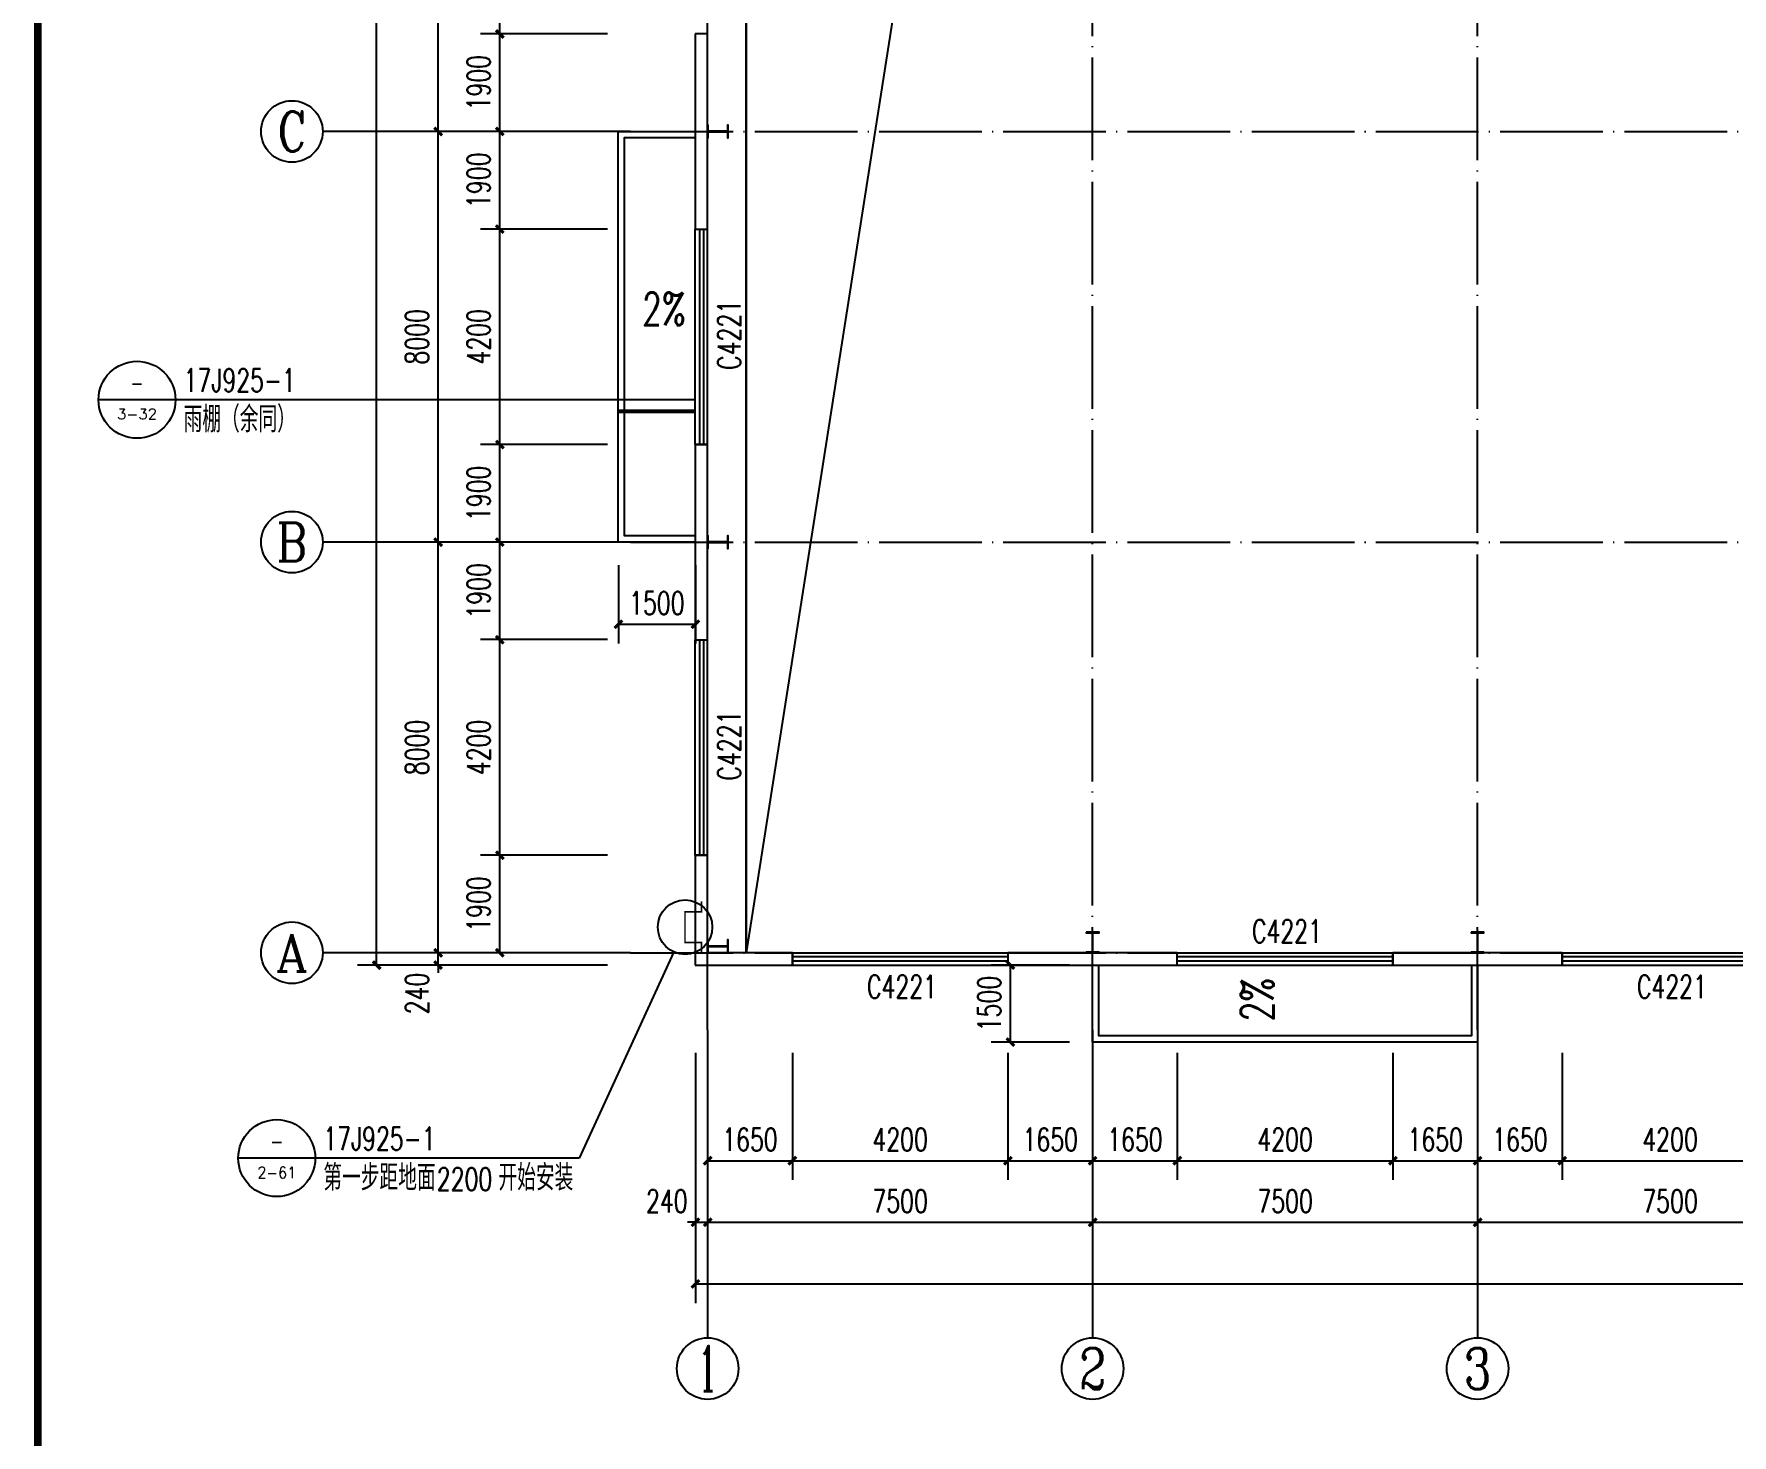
# Model space of a CAD drawing. Extents: x 14586673 to 15379323, y -344170 to -118775.
# Drawn here: x 14772598 to 14805680, y -313615 to -286320 of the extents above; entities that cross this region are included whole.
import ezdxf
from ezdxf.enums import TextEntityAlignment as Align

# ---------------------------------------------------------------- set-up
doc = ezdxf.new("R2010")
doc.units = 0
doc.header["$LTSCALE"] = 1000
doc.header["$MEASUREMENT"] = 0
doc.linetypes.add('DASH', pattern=[0.35, 0.25, -0.1])
doc.linetypes.add('DOTE', pattern=[2.42, 2, -0.2, 0.02, -0.2])
for name, color, linetype in [('AXIS', 3, 'Continuous'), ('AXIS_TEXT', 7, 'Continuous'), ('COLUMN', 2, 'Continuous'), ('DIM_IDEN', 3, 'Continuous'), ('DIM_LEAD', 3, 'Continuous'), ('DIM_SYMB', 3, 'Continuous'), ('DOTE', 1, 'DOTE'), ('PUB_DIM', 3, 'Continuous'), ('PUB_TEXT', 7, 'Continuous'), ('TK', 4, 'Continuous'), ('WALL-PARAPET', 6, 'Continuous'), ('WINDOW', 4, 'Continuous'), ('WINDOW_TEXT', 7, 'Continuous')]:
    doc.layers.add(name, color=color, linetype=linetype)
doc.styles.add('_TCH_AXIS', font='COMPLEX', dxfattribs={"bigfont": 'GBCBIG'})
doc.styles.add('_TCH_DIM', font='SIMPLEX', dxfattribs={"bigfont": 'GBCBIG'})
doc.styles.add('_TCH_DIM_T3', font='SIMPLEX', dxfattribs={"width": 0.705882, "bigfont": 'GBCBIG'})
doc.styles.add('_TCH_WINDOW', font='SIMPLEX', dxfattribs={"height": 3.5, "bigfont": 'GBCBIG'})
doc.styles.add('COMPLEX', font='COMPLEX')
doc.dimstyles.new('_TCH_ARCH&&150', dxfattribs={"dimtxt": 446.25, "dimasz": 150, "dimexe": 375, "dimexo": 450, "dimgap": 189.375, "dimtad": 1, "dimdec": 0, "dimzin": 0, "dimdsep": 46, "dimtxsty": '_TCH_DIM_T3', "dimblk": 'ARCHTICK', "dimcen": 0.09, "dimclrt": 7, "dimazin": 2, "dimtfac": 1, "dimtdec": 0, "dimtix": 1, "dimtmove": 2, "dimatfit": 3, "dimfxl": 0, "dimtolj": 1, "dimtzin": 0, "dimarcsym": 0})

# ---------------------------------------------------------------- blocks, each defined once
blk = doc.blocks.new('A$C797E1D2B')
at = {"layer": 'COLUMN'}
h = blk.add_hatch(color=256, dxfattribs=at)
h.paths.add_polyline_path([(125, 400), (250, 400), (250, 388), (130, 388), (130, 200), (125, 200)])
h.paths.add_polyline_path([(0, 400), (125, 400), (125, 200), (120, 200), (120, 388), (0, 388)])
h.paths.add_polyline_path([(0, 12), (120, 12), (120, 200), (125, 200), (125, 0), (0, 0)])
h.paths.add_polyline_path([(125, 200), (130, 200), (130, 12), (250, 12), (250, 0), (125, 0)])
blk.add_lwpolyline([(250, 0), (250, 12), (130, 12), (130, 388), (250, 388), (250, 400), (0, 400), (0, 388), (120, 388), (120, 12), (0, 12), (0, 0)], close=True, dxfattribs=at)
blk = doc.blocks.new('GeYuanFrame_70717211', base_point=(20.09, 4.53))
at = {"layer": 'TK', "const_width": 1}
blk.add_lwpolyline([(45.09, 588.53), (1061.09, 588.53), (1061.09, 14.53), (45.09, 14.53)], close=True, dxfattribs=at)
blk = doc.blocks.new('$TCHSYS$WIN2D')
for p, q in [((-0.5, 0.5), (0.5, 0.5)), ((-0.5, 0.5), (-0.5, -0.5)), ((0.5, 0.5), (0.5, -0.5)), ((0.5, 0.1667), (-0.5, 0.1667)), ((0.5, -0.1667), (-0.5, -0.1667)), ((-0.5, -0.5), (0.5, -0.5))]:
    blk.add_line(p, q)
blk = doc.blocks.new('_ArchTick')
at = {"color": 0, "linetype": 'ByBlock', "const_width": 0.4}
blk.add_lwpolyline([(-0.5, -0.5), (0.5, 0.5)], dxfattribs=at)
blk = doc.blocks.new('*D135')
at = {"layer": 'Defpoints', "color": 0}
for p in [(14783983, -296220), (14785483, -296220), (14785483, -297820)]:
    blk.add_point(p, dxfattribs=at)
at = {"layer": 'PUB_DIM', "color": 0, "lineweight": -2}
for p, q in [((14783983, -296670), (14783983, -298195)), ((14785483, -296670), (14785483, -298195)), ((14783983, -297820), (14785483, -297820))]:
    blk.add_line(p, q, dxfattribs=at)
at = {"layer": 'PUB_DIM', "color": 0, "lineweight": -2, "xscale": 150, "yscale": 150, "zscale": 150, "rotation": 180}
blk.add_blockref('_ArchTick', (14783983, -297820), dxfattribs=at)
at = {"layer": 'PUB_DIM', "color": 0, "lineweight": -2, "xscale": 150, "yscale": 150, "zscale": 150}
blk.add_blockref('_ArchTick', (14785483, -297820), dxfattribs=at)
at = {"layer": 'PUB_DIM', "color": 7, "insert": (14784733, -297408), "char_height": 446.2, "attachment_point": 5, "style": '_TCH_DIM_T3'}
blk.add_mtext('\\A1;1500', dxfattribs=at)
blk = doc.blocks.new('*D143')
at = {"layer": 'Defpoints', "color": 0}
for p in [(14791623, -304460), (14793223, -304460), (14793223, -305960)]:
    blk.add_point(p, dxfattribs=at)
at = {"layer": 'PUB_DIM', "color": 0, "lineweight": -2}
for p, q in [((14792773, -304460), (14791248, -304460)), ((14791623, -305960), (14791623, -304460)), ((14792773, -305960), (14791248, -305960))]:
    blk.add_line(p, q, dxfattribs=at)
at = {"layer": 'PUB_DIM', "color": 0, "lineweight": -2, "xscale": 150, "yscale": 150, "zscale": 150}
for p, rotation in [((14791623, -304460), 90), ((14791623, -305960), 270)]:
    blk.add_blockref('_ArchTick', p, dxfattribs=dict(at, rotation=rotation))
at = {"layer": 'PUB_DIM', "color": 7, "insert": (14791210, -305210), "char_height": 446.2, "attachment_point": 5, "rotation": 90, "style": '_TCH_DIM_T3'}
blk.add_mtext('\\A1;1500', dxfattribs=at)
blk = doc.blocks.new('_AXISO')
blk.add_circle((0, 0), 0.5)
at = {"layer": 'AXIS_TEXT', "style": 'COMPLEX', "width": 1.041667}
blk.add_attdef('A', text='', height=0.56, dxfattribs=at).set_placement((-0.25, -0.28), (0.25, -0.28), align=Align.FIT)
blk = doc.blocks.new('*D145')
at = {"layer": 'AXIS', "color": 0, "lineweight": -2}
for p, q in [((14783773, -207980), (14778898, -207980)), ((14779273, -304460), (14779273, -207980)), ((14783773, -304460), (14778898, -304460))]:
    blk.add_line(p, q, dxfattribs=at)
at = {"layer": 'Defpoints', "color": 0}
for p in [(14779273, -207980), (14784223, -207980), (14784223, -304460)]:
    blk.add_point(p, dxfattribs=at)
at = {"layer": 'AXIS', "color": 0, "lineweight": -2, "xscale": 150, "yscale": 150, "zscale": 150}
for p, rotation in [((14779273, -207980), 90), ((14779273, -304460), 270)]:
    blk.add_blockref('_ArchTick', p, dxfattribs=dict(at, rotation=rotation))
at = {"layer": 'AXIS', "color": 7, "insert": (14778860, -256220), "char_height": 446.2, "attachment_point": 5, "rotation": 90, "style": '_TCH_DIM_T3'}
blk.add_mtext('\\A1;96480', dxfattribs=at)
blk = doc.blocks.new('*D146')
at = {"layer": 'AXIS', "color": 0, "lineweight": -2}
for p, q in [((14783773, -304220), (14780098, -304220)), ((14780473, -304220), (14780473, -304070)), ((14780473, -304460), (14780473, -304220)), ((14783773, -304460), (14780098, -304460)), ((14780473, -304460), (14780473, -304610))]:
    blk.add_line(p, q, dxfattribs=at)
at = {"layer": 'Defpoints', "color": 0}
for p in [(14780473, -304220), (14784223, -304220), (14784223, -304460)]:
    blk.add_point(p, dxfattribs=at)
at = {"layer": 'AXIS', "color": 0, "lineweight": -2, "xscale": 150, "yscale": 150, "zscale": 150}
for p, rotation in [((14780473, -304220), 270), ((14780473, -304460), 90)]:
    blk.add_blockref('_ArchTick', p, dxfattribs=dict(at, rotation=rotation))
at = {"layer": 'AXIS', "color": 7, "insert": (14780060, -305015), "char_height": 446.2, "attachment_point": 5, "rotation": 90, "style": '_TCH_DIM_T3'}
blk.add_mtext('\\A1;240', dxfattribs=at)
blk = doc.blocks.new('*D147')
at = {"layer": 'AXIS', "color": 0, "lineweight": -2}
for p, q in [((14783773, -296220), (14780098, -296220)), ((14780473, -304220), (14780473, -296220)), ((14783773, -304220), (14780098, -304220))]:
    blk.add_line(p, q, dxfattribs=at)
at = {"layer": 'Defpoints', "color": 0}
for p in [(14780473, -296220), (14784223, -296220), (14784223, -304220)]:
    blk.add_point(p, dxfattribs=at)
at = {"layer": 'AXIS', "color": 0, "lineweight": -2, "xscale": 150, "yscale": 150, "zscale": 150}
for p, rotation in [((14780473, -296220), 90), ((14780473, -304220), 270)]:
    blk.add_blockref('_ArchTick', p, dxfattribs=dict(at, rotation=rotation))
at = {"layer": 'AXIS', "color": 7, "insert": (14780060, -300220), "char_height": 446.2, "attachment_point": 5, "rotation": 90, "style": '_TCH_DIM_T3'}
blk.add_mtext('\\A1;8000', dxfattribs=at)
blk = doc.blocks.new('*D148')
at = {"layer": 'AXIS', "color": 0, "lineweight": -2}
for p, q in [((14783773, -288220), (14780098, -288220)), ((14780473, -296220), (14780473, -288220)), ((14783773, -296220), (14780098, -296220))]:
    blk.add_line(p, q, dxfattribs=at)
at = {"layer": 'Defpoints', "color": 0}
for p in [(14780473, -288220), (14784223, -288220), (14784223, -296220)]:
    blk.add_point(p, dxfattribs=at)
at = {"layer": 'AXIS', "color": 0, "lineweight": -2, "xscale": 150, "yscale": 150, "zscale": 150}
for p, rotation in [((14780473, -288220), 90), ((14780473, -296220), 270)]:
    blk.add_blockref('_ArchTick', p, dxfattribs=dict(at, rotation=rotation))
at = {"layer": 'AXIS', "color": 7, "insert": (14780060, -292220), "char_height": 446.2, "attachment_point": 5, "rotation": 90, "style": '_TCH_DIM_T3'}
blk.add_mtext('\\A1;8000', dxfattribs=at)
blk = doc.blocks.new('*D149')
at = {"layer": 'AXIS', "color": 0, "lineweight": -2}
for p, q in [((14783773, -280220), (14780098, -280220)), ((14780473, -288220), (14780473, -280220)), ((14783773, -288220), (14780098, -288220))]:
    blk.add_line(p, q, dxfattribs=at)
at = {"layer": 'Defpoints', "color": 0}
for p in [(14780473, -280220), (14784223, -280220), (14784223, -288220)]:
    blk.add_point(p, dxfattribs=at)
at = {"layer": 'AXIS', "color": 0, "lineweight": -2, "xscale": 150, "yscale": 150, "zscale": 150}
for p, rotation in [((14780473, -280220), 90), ((14780473, -288220), 270)]:
    blk.add_blockref('_ArchTick', p, dxfattribs=dict(at, rotation=rotation))
at = {"layer": 'AXIS', "color": 7, "insert": (14780060, -284220), "char_height": 446.2, "attachment_point": 5, "rotation": 90, "style": '_TCH_DIM_T3'}
blk.add_mtext('\\A1;8000', dxfattribs=at)
blk = doc.blocks.new('*D175')
at = {"layer": 'AXIS', "color": 0, "lineweight": -2}
for p, q in [((14785483, -306170), (14785483, -311045)), ((14845963, -306170), (14845963, -311045)), ((14785483, -310670), (14845963, -310670))]:
    blk.add_line(p, q, dxfattribs=at)
at = {"layer": 'Defpoints', "color": 0}
for p in [(14785483, -305720), (14845963, -305720), (14845963, -310670)]:
    blk.add_point(p, dxfattribs=at)
at = {"layer": 'AXIS', "color": 0, "lineweight": -2, "xscale": 150, "yscale": 150, "zscale": 150, "rotation": 180}
blk.add_blockref('_ArchTick', (14785483, -310670), dxfattribs=at)
at = {"layer": 'AXIS', "color": 0, "lineweight": -2, "xscale": 150, "yscale": 150, "zscale": 150}
blk.add_blockref('_ArchTick', (14845963, -310670), dxfattribs=at)
at = {"layer": 'AXIS', "color": 7, "insert": (14815723, -310258), "char_height": 446.2, "attachment_point": 5, "style": '_TCH_DIM_T3'}
blk.add_mtext('\\A1;60480', dxfattribs=at)
blk = doc.blocks.new('*D176')
at = {"layer": 'AXIS', "color": 0, "lineweight": -2}
for p, q in [((14785483, -306170), (14785483, -309845)), ((14785723, -306170), (14785723, -309845)), ((14785483, -309470), (14785333, -309470)), ((14785483, -309470), (14785723, -309470)), ((14785723, -309470), (14785873, -309470))]:
    blk.add_line(p, q, dxfattribs=at)
at = {"layer": 'Defpoints', "color": 0}
for p in [(14785483, -305720), (14785723, -305720), (14785723, -309470)]:
    blk.add_point(p, dxfattribs=at)
at = {"layer": 'AXIS', "color": 0, "lineweight": -2, "xscale": 150, "yscale": 150, "zscale": 150}
blk.add_blockref('_ArchTick', (14785483, -309470), dxfattribs=at)
at = {"layer": 'AXIS', "color": 0, "lineweight": -2, "xscale": 150, "yscale": 150, "zscale": 150, "rotation": 180}
blk.add_blockref('_ArchTick', (14785723, -309470), dxfattribs=at)
at = {"layer": 'AXIS', "color": 7, "insert": (14784928, -309058), "char_height": 446.2, "attachment_point": 5, "style": '_TCH_DIM_T3'}
blk.add_mtext('\\A1;240', dxfattribs=at)
blk = doc.blocks.new('*D177')
at = {"layer": 'AXIS', "color": 0, "lineweight": -2}
for p, q in [((14785723, -306170), (14785723, -309845)), ((14793223, -306170), (14793223, -309845)), ((14785723, -309470), (14793223, -309470))]:
    blk.add_line(p, q, dxfattribs=at)
at = {"layer": 'Defpoints', "color": 0}
for p in [(14785723, -305720), (14793223, -305720), (14793223, -309470)]:
    blk.add_point(p, dxfattribs=at)
at = {"layer": 'AXIS', "color": 0, "lineweight": -2, "xscale": 150, "yscale": 150, "zscale": 150, "rotation": 180}
blk.add_blockref('_ArchTick', (14785723, -309470), dxfattribs=at)
at = {"layer": 'AXIS', "color": 0, "lineweight": -2, "xscale": 150, "yscale": 150, "zscale": 150}
blk.add_blockref('_ArchTick', (14793223, -309470), dxfattribs=at)
at = {"layer": 'AXIS', "color": 7, "insert": (14789473, -309058), "char_height": 446.2, "attachment_point": 5, "style": '_TCH_DIM_T3'}
blk.add_mtext('\\A1;7500', dxfattribs=at)
blk = doc.blocks.new('*D178')
at = {"layer": 'AXIS', "color": 0, "lineweight": -2}
for p, q in [((14793223, -306170), (14793223, -309845)), ((14800723, -306170), (14800723, -309845)), ((14793223, -309470), (14800723, -309470))]:
    blk.add_line(p, q, dxfattribs=at)
at = {"layer": 'Defpoints', "color": 0}
for p in [(14793223, -305720), (14800723, -305720), (14800723, -309470)]:
    blk.add_point(p, dxfattribs=at)
at = {"layer": 'AXIS', "color": 0, "lineweight": -2, "xscale": 150, "yscale": 150, "zscale": 150, "rotation": 180}
blk.add_blockref('_ArchTick', (14793223, -309470), dxfattribs=at)
at = {"layer": 'AXIS', "color": 0, "lineweight": -2, "xscale": 150, "yscale": 150, "zscale": 150}
blk.add_blockref('_ArchTick', (14800723, -309470), dxfattribs=at)
at = {"layer": 'AXIS', "color": 7, "insert": (14796973, -309058), "char_height": 446.2, "attachment_point": 5, "style": '_TCH_DIM_T3'}
blk.add_mtext('\\A1;7500', dxfattribs=at)
blk = doc.blocks.new('*D179')
at = {"layer": 'AXIS', "color": 0, "lineweight": -2}
for p, q in [((14800723, -306170), (14800723, -309845)), ((14808223, -306170), (14808223, -309845)), ((14800723, -309470), (14808223, -309470))]:
    blk.add_line(p, q, dxfattribs=at)
at = {"layer": 'Defpoints', "color": 0}
for p in [(14800723, -305720), (14808223, -305720), (14808223, -309470)]:
    blk.add_point(p, dxfattribs=at)
at = {"layer": 'AXIS', "color": 0, "lineweight": -2, "xscale": 150, "yscale": 150, "zscale": 150, "rotation": 180}
blk.add_blockref('_ArchTick', (14800723, -309470), dxfattribs=at)
at = {"layer": 'AXIS', "color": 0, "lineweight": -2, "xscale": 150, "yscale": 150, "zscale": 150}
blk.add_blockref('_ArchTick', (14808223, -309470), dxfattribs=at)
at = {"layer": 'AXIS', "color": 7, "insert": (14804473, -309058), "char_height": 446.2, "attachment_point": 5, "style": '_TCH_DIM_T3'}
blk.add_mtext('\\A1;7500', dxfattribs=at)
blk = doc.blocks.new('*D377')
at = {"layer": 'Defpoints', "color": 0}
for p in [(14785723, -305720), (14787373, -305720), (14787373, -308270)]:
    blk.add_point(p, dxfattribs=at)
at = {"layer": 'PUB_DIM', "color": 0, "lineweight": -2}
for p, q in [((14785723, -306170), (14785723, -308645)), ((14787373, -306170), (14787373, -308645)), ((14785723, -308270), (14787373, -308270))]:
    blk.add_line(p, q, dxfattribs=at)
at = {"layer": 'PUB_DIM', "color": 0, "lineweight": -2, "xscale": 150, "yscale": 150, "zscale": 150, "rotation": 180}
blk.add_blockref('_ArchTick', (14785723, -308270), dxfattribs=at)
at = {"layer": 'PUB_DIM', "color": 0, "lineweight": -2, "xscale": 150, "yscale": 150, "zscale": 150}
blk.add_blockref('_ArchTick', (14787373, -308270), dxfattribs=at)
at = {"layer": 'PUB_DIM', "color": 7, "insert": (14786548, -307858), "char_height": 446.2, "attachment_point": 5, "style": '_TCH_DIM_T3'}
blk.add_mtext('\\A1;1650', dxfattribs=at)
blk = doc.blocks.new('*D378')
at = {"layer": 'Defpoints', "color": 0}
for p in [(14787373, -305720), (14791573, -305720), (14791573, -308270)]:
    blk.add_point(p, dxfattribs=at)
at = {"layer": 'PUB_DIM', "color": 0, "lineweight": -2}
for p, q in [((14787373, -306170), (14787373, -308645)), ((14791573, -306170), (14791573, -308645)), ((14787373, -308270), (14791573, -308270))]:
    blk.add_line(p, q, dxfattribs=at)
at = {"layer": 'PUB_DIM', "color": 0, "lineweight": -2, "xscale": 150, "yscale": 150, "zscale": 150, "rotation": 180}
blk.add_blockref('_ArchTick', (14787373, -308270), dxfattribs=at)
at = {"layer": 'PUB_DIM', "color": 0, "lineweight": -2, "xscale": 150, "yscale": 150, "zscale": 150}
blk.add_blockref('_ArchTick', (14791573, -308270), dxfattribs=at)
at = {"layer": 'PUB_DIM', "color": 7, "insert": (14789473, -307858), "char_height": 446.2, "attachment_point": 5, "style": '_TCH_DIM_T3'}
blk.add_mtext('\\A1;4200', dxfattribs=at)
blk = doc.blocks.new('*D379')
at = {"layer": 'Defpoints', "color": 0}
for p in [(14791573, -305720), (14793223, -305720), (14793223, -308270)]:
    blk.add_point(p, dxfattribs=at)
at = {"layer": 'PUB_DIM', "color": 0, "lineweight": -2}
for p, q in [((14791573, -306170), (14791573, -308645)), ((14793223, -306170), (14793223, -308645)), ((14791573, -308270), (14793223, -308270))]:
    blk.add_line(p, q, dxfattribs=at)
at = {"layer": 'PUB_DIM', "color": 0, "lineweight": -2, "xscale": 150, "yscale": 150, "zscale": 150, "rotation": 180}
blk.add_blockref('_ArchTick', (14791573, -308270), dxfattribs=at)
at = {"layer": 'PUB_DIM', "color": 0, "lineweight": -2, "xscale": 150, "yscale": 150, "zscale": 150}
blk.add_blockref('_ArchTick', (14793223, -308270), dxfattribs=at)
at = {"layer": 'PUB_DIM', "color": 7, "insert": (14792398, -307858), "char_height": 446.2, "attachment_point": 5, "style": '_TCH_DIM_T3'}
blk.add_mtext('\\A1;1650', dxfattribs=at)
blk = doc.blocks.new('*D380')
at = {"layer": 'Defpoints', "color": 0}
for p in [(14793223, -305720), (14794873, -305720), (14794873, -308270)]:
    blk.add_point(p, dxfattribs=at)
at = {"layer": 'PUB_DIM', "color": 0, "lineweight": -2}
for p, q in [((14793223, -306170), (14793223, -308645)), ((14794873, -306170), (14794873, -308645)), ((14793223, -308270), (14794873, -308270))]:
    blk.add_line(p, q, dxfattribs=at)
at = {"layer": 'PUB_DIM', "color": 0, "lineweight": -2, "xscale": 150, "yscale": 150, "zscale": 150, "rotation": 180}
blk.add_blockref('_ArchTick', (14793223, -308270), dxfattribs=at)
at = {"layer": 'PUB_DIM', "color": 0, "lineweight": -2, "xscale": 150, "yscale": 150, "zscale": 150}
blk.add_blockref('_ArchTick', (14794873, -308270), dxfattribs=at)
at = {"layer": 'PUB_DIM', "color": 7, "insert": (14794048, -307858), "char_height": 446.2, "attachment_point": 5, "style": '_TCH_DIM_T3'}
blk.add_mtext('\\A1;1650', dxfattribs=at)
blk = doc.blocks.new('*D381')
at = {"layer": 'Defpoints', "color": 0}
for p in [(14794873, -305720), (14799073, -305720), (14799073, -308270)]:
    blk.add_point(p, dxfattribs=at)
at = {"layer": 'PUB_DIM', "color": 0, "lineweight": -2}
for p, q in [((14794873, -306170), (14794873, -308645)), ((14799073, -306170), (14799073, -308645)), ((14794873, -308270), (14799073, -308270))]:
    blk.add_line(p, q, dxfattribs=at)
at = {"layer": 'PUB_DIM', "color": 0, "lineweight": -2, "xscale": 150, "yscale": 150, "zscale": 150, "rotation": 180}
blk.add_blockref('_ArchTick', (14794873, -308270), dxfattribs=at)
at = {"layer": 'PUB_DIM', "color": 0, "lineweight": -2, "xscale": 150, "yscale": 150, "zscale": 150}
blk.add_blockref('_ArchTick', (14799073, -308270), dxfattribs=at)
at = {"layer": 'PUB_DIM', "color": 7, "insert": (14796973, -307858), "char_height": 446.2, "attachment_point": 5, "style": '_TCH_DIM_T3'}
blk.add_mtext('\\A1;4200', dxfattribs=at)
blk = doc.blocks.new('*D382')
at = {"layer": 'Defpoints', "color": 0}
for p in [(14799073, -305720), (14800723, -305720), (14800723, -308270)]:
    blk.add_point(p, dxfattribs=at)
at = {"layer": 'PUB_DIM', "color": 0, "lineweight": -2}
for p, q in [((14799073, -306170), (14799073, -308645)), ((14800723, -306170), (14800723, -308645)), ((14799073, -308270), (14800723, -308270))]:
    blk.add_line(p, q, dxfattribs=at)
at = {"layer": 'PUB_DIM', "color": 0, "lineweight": -2, "xscale": 150, "yscale": 150, "zscale": 150, "rotation": 180}
blk.add_blockref('_ArchTick', (14799073, -308270), dxfattribs=at)
at = {"layer": 'PUB_DIM', "color": 0, "lineweight": -2, "xscale": 150, "yscale": 150, "zscale": 150}
blk.add_blockref('_ArchTick', (14800723, -308270), dxfattribs=at)
at = {"layer": 'PUB_DIM', "color": 7, "insert": (14799898, -307858), "char_height": 446.2, "attachment_point": 5, "style": '_TCH_DIM_T3'}
blk.add_mtext('\\A1;1650', dxfattribs=at)
blk = doc.blocks.new('*D383')
at = {"layer": 'Defpoints', "color": 0}
for p in [(14800723, -305720), (14802373, -305720), (14802373, -308270)]:
    blk.add_point(p, dxfattribs=at)
at = {"layer": 'PUB_DIM', "color": 0, "lineweight": -2}
for p, q in [((14800723, -306170), (14800723, -308645)), ((14802373, -306170), (14802373, -308645)), ((14800723, -308270), (14802373, -308270))]:
    blk.add_line(p, q, dxfattribs=at)
at = {"layer": 'PUB_DIM', "color": 0, "lineweight": -2, "xscale": 150, "yscale": 150, "zscale": 150, "rotation": 180}
blk.add_blockref('_ArchTick', (14800723, -308270), dxfattribs=at)
at = {"layer": 'PUB_DIM', "color": 0, "lineweight": -2, "xscale": 150, "yscale": 150, "zscale": 150}
blk.add_blockref('_ArchTick', (14802373, -308270), dxfattribs=at)
at = {"layer": 'PUB_DIM', "color": 7, "insert": (14801548, -307858), "char_height": 446.2, "attachment_point": 5, "style": '_TCH_DIM_T3'}
blk.add_mtext('\\A1;1650', dxfattribs=at)
blk = doc.blocks.new('*D384')
at = {"layer": 'Defpoints', "color": 0}
for p in [(14802373, -305720), (14806573, -305720), (14806573, -308270)]:
    blk.add_point(p, dxfattribs=at)
at = {"layer": 'PUB_DIM', "color": 0, "lineweight": -2}
for p, q in [((14802373, -306170), (14802373, -308645)), ((14806573, -306170), (14806573, -308645)), ((14802373, -308270), (14806573, -308270))]:
    blk.add_line(p, q, dxfattribs=at)
at = {"layer": 'PUB_DIM', "color": 0, "lineweight": -2, "xscale": 150, "yscale": 150, "zscale": 150, "rotation": 180}
blk.add_blockref('_ArchTick', (14802373, -308270), dxfattribs=at)
at = {"layer": 'PUB_DIM', "color": 0, "lineweight": -2, "xscale": 150, "yscale": 150, "zscale": 150}
blk.add_blockref('_ArchTick', (14806573, -308270), dxfattribs=at)
at = {"layer": 'PUB_DIM', "color": 7, "insert": (14804473, -307858), "char_height": 446.2, "attachment_point": 5, "style": '_TCH_DIM_T3'}
blk.add_mtext('\\A1;4200', dxfattribs=at)
blk = doc.blocks.new('*D461')
at = {"layer": 'Defpoints', "color": 0}
for p in [(14781673, -302320), (14784223, -302320), (14784223, -304220)]:
    blk.add_point(p, dxfattribs=at)
at = {"layer": 'PUB_DIM', "color": 0, "lineweight": -2}
for p, q in [((14783773, -302320), (14781298, -302320)), ((14781673, -304220), (14781673, -302320)), ((14783773, -304220), (14781298, -304220))]:
    blk.add_line(p, q, dxfattribs=at)
at = {"layer": 'PUB_DIM', "color": 0, "lineweight": -2, "xscale": 150, "yscale": 150, "zscale": 150}
for p, rotation in [((14781673, -302320), 90), ((14781673, -304220), 270)]:
    blk.add_blockref('_ArchTick', p, dxfattribs=dict(at, rotation=rotation))
at = {"layer": 'PUB_DIM', "color": 7, "insert": (14781260, -303270), "char_height": 446.2, "attachment_point": 5, "rotation": 90, "style": '_TCH_DIM_T3'}
blk.add_mtext('\\A1;1900', dxfattribs=at)
blk = doc.blocks.new('*D462')
at = {"layer": 'Defpoints', "color": 0}
for p in [(14781673, -298120), (14784223, -298120), (14784223, -302320)]:
    blk.add_point(p, dxfattribs=at)
at = {"layer": 'PUB_DIM', "color": 0, "lineweight": -2}
for p, q in [((14783773, -298120), (14781298, -298120)), ((14781673, -302320), (14781673, -298120)), ((14783773, -302320), (14781298, -302320))]:
    blk.add_line(p, q, dxfattribs=at)
at = {"layer": 'PUB_DIM', "color": 0, "lineweight": -2, "xscale": 150, "yscale": 150, "zscale": 150}
for p, rotation in [((14781673, -298120), 90), ((14781673, -302320), 270)]:
    blk.add_blockref('_ArchTick', p, dxfattribs=dict(at, rotation=rotation))
at = {"layer": 'PUB_DIM', "color": 7, "insert": (14781260, -300220), "char_height": 446.2, "attachment_point": 5, "rotation": 90, "style": '_TCH_DIM_T3'}
blk.add_mtext('\\A1;4200', dxfattribs=at)
blk = doc.blocks.new('*D463')
at = {"layer": 'Defpoints', "color": 0}
for p in [(14781673, -296220), (14784223, -296220), (14784223, -298120)]:
    blk.add_point(p, dxfattribs=at)
at = {"layer": 'PUB_DIM', "color": 0, "lineweight": -2}
for p, q in [((14783773, -296220), (14781298, -296220)), ((14781673, -298120), (14781673, -296220)), ((14783773, -298120), (14781298, -298120))]:
    blk.add_line(p, q, dxfattribs=at)
at = {"layer": 'PUB_DIM', "color": 0, "lineweight": -2, "xscale": 150, "yscale": 150, "zscale": 150}
for p, rotation in [((14781673, -296220), 90), ((14781673, -298120), 270)]:
    blk.add_blockref('_ArchTick', p, dxfattribs=dict(at, rotation=rotation))
at = {"layer": 'PUB_DIM', "color": 7, "insert": (14781260, -297170), "char_height": 446.2, "attachment_point": 5, "rotation": 90, "style": '_TCH_DIM_T3'}
blk.add_mtext('\\A1;1900', dxfattribs=at)
blk = doc.blocks.new('*D464')
at = {"layer": 'Defpoints', "color": 0}
for p in [(14781673, -294320), (14784223, -294320), (14784223, -296220)]:
    blk.add_point(p, dxfattribs=at)
at = {"layer": 'PUB_DIM', "color": 0, "lineweight": -2}
for p, q in [((14783773, -294320), (14781298, -294320)), ((14781673, -296220), (14781673, -294320)), ((14783773, -296220), (14781298, -296220))]:
    blk.add_line(p, q, dxfattribs=at)
at = {"layer": 'PUB_DIM', "color": 0, "lineweight": -2, "xscale": 150, "yscale": 150, "zscale": 150}
for p, rotation in [((14781673, -294320), 90), ((14781673, -296220), 270)]:
    blk.add_blockref('_ArchTick', p, dxfattribs=dict(at, rotation=rotation))
at = {"layer": 'PUB_DIM', "color": 7, "insert": (14781260, -295270), "char_height": 446.2, "attachment_point": 5, "rotation": 90, "style": '_TCH_DIM_T3'}
blk.add_mtext('\\A1;1900', dxfattribs=at)
blk = doc.blocks.new('*D465')
at = {"layer": 'Defpoints', "color": 0}
for p in [(14781673, -290120), (14784223, -290120), (14784223, -294320)]:
    blk.add_point(p, dxfattribs=at)
at = {"layer": 'PUB_DIM', "color": 0, "lineweight": -2}
for p, q in [((14783773, -290120), (14781298, -290120)), ((14781673, -294320), (14781673, -290120)), ((14783773, -294320), (14781298, -294320))]:
    blk.add_line(p, q, dxfattribs=at)
at = {"layer": 'PUB_DIM', "color": 0, "lineweight": -2, "xscale": 150, "yscale": 150, "zscale": 150}
for p, rotation in [((14781673, -290120), 90), ((14781673, -294320), 270)]:
    blk.add_blockref('_ArchTick', p, dxfattribs=dict(at, rotation=rotation))
at = {"layer": 'PUB_DIM', "color": 7, "insert": (14781260, -292220), "char_height": 446.2, "attachment_point": 5, "rotation": 90, "style": '_TCH_DIM_T3'}
blk.add_mtext('\\A1;4200', dxfattribs=at)
blk = doc.blocks.new('*D466')
at = {"layer": 'Defpoints', "color": 0}
for p in [(14781673, -288220), (14784223, -288220), (14784223, -290120)]:
    blk.add_point(p, dxfattribs=at)
at = {"layer": 'PUB_DIM', "color": 0, "lineweight": -2}
for p, q in [((14783773, -288220), (14781298, -288220)), ((14781673, -290120), (14781673, -288220)), ((14783773, -290120), (14781298, -290120))]:
    blk.add_line(p, q, dxfattribs=at)
at = {"layer": 'PUB_DIM', "color": 0, "lineweight": -2, "xscale": 150, "yscale": 150, "zscale": 150}
for p, rotation in [((14781673, -288220), 90), ((14781673, -290120), 270)]:
    blk.add_blockref('_ArchTick', p, dxfattribs=dict(at, rotation=rotation))
at = {"layer": 'PUB_DIM', "color": 7, "insert": (14781260, -289170), "char_height": 446.2, "attachment_point": 5, "rotation": 90, "style": '_TCH_DIM_T3'}
blk.add_mtext('\\A1;1900', dxfattribs=at)
blk = doc.blocks.new('*D467')
at = {"layer": 'Defpoints', "color": 0}
for p in [(14781673, -286320), (14784223, -286320), (14784223, -288220)]:
    blk.add_point(p, dxfattribs=at)
at = {"layer": 'PUB_DIM', "color": 0, "lineweight": -2}
for p, q in [((14783773, -286320), (14781298, -286320)), ((14781673, -288220), (14781673, -286320)), ((14783773, -288220), (14781298, -288220))]:
    blk.add_line(p, q, dxfattribs=at)
at = {"layer": 'PUB_DIM', "color": 0, "lineweight": -2, "xscale": 150, "yscale": 150, "zscale": 150}
for p, rotation in [((14781673, -286320), 90), ((14781673, -288220), 270)]:
    blk.add_blockref('_ArchTick', p, dxfattribs=dict(at, rotation=rotation))
at = {"layer": 'PUB_DIM', "color": 7, "insert": (14781260, -287270), "char_height": 446.2, "attachment_point": 5, "rotation": 90, "style": '_TCH_DIM_T3'}
blk.add_mtext('\\A1;1900', dxfattribs=at)
blk = doc.blocks.new('*D468')
at = {"layer": 'Defpoints', "color": 0}
for p in [(14781673, -282120), (14784223, -282120), (14784223, -286320)]:
    blk.add_point(p, dxfattribs=at)
at = {"layer": 'PUB_DIM', "color": 0, "lineweight": -2}
for p, q in [((14783773, -282120), (14781298, -282120)), ((14781673, -286320), (14781673, -282120)), ((14783773, -286320), (14781298, -286320))]:
    blk.add_line(p, q, dxfattribs=at)
at = {"layer": 'PUB_DIM', "color": 0, "lineweight": -2, "xscale": 150, "yscale": 150, "zscale": 150}
for p, rotation in [((14781673, -282120), 90), ((14781673, -286320), 270)]:
    blk.add_blockref('_ArchTick', p, dxfattribs=dict(at, rotation=rotation))
at = {"layer": 'PUB_DIM', "color": 7, "insert": (14781260, -284220), "char_height": 446.2, "attachment_point": 5, "rotation": 90, "style": '_TCH_DIM_T3'}
blk.add_mtext('\\A1;4200', dxfattribs=at)

msp = doc.modelspace()

# ---------------------------------------------------------------- linework, layer by layer
at = {"linetype": 'DASH', "ltscale": 5, "const_width": 50}
msp.add_lwpolyline([(14786472.6, -304220.3), (14786472.6, -208220.3)], dxfattribs=at)
at = {"ltscale": 0.5}
for points in [[(14844972.6, -208220.3), (14799022.6, -224220.3), (14786472.6, -304220.3)], [(14785482.6, -296220.3), (14783982.6, -296220.3), (14783982.6, -288220.3), (14785482.6, -288220.3)], [(14785482.6, -296100.3), (14784102.6, -296100.3), (14784102.6, -288340.3), (14785482.6, -288340.3)], [(14800722.6, -304460.3), (14800722.6, -305960.3), (14793222.6, -305960.3), (14793222.6, -304460.3)], [(14800602.6, -304460.3), (14800602.6, -305840.3), (14793342.6, -305840.3), (14793342.6, -304460.3)]]:
    msp.add_lwpolyline(points, dxfattribs=at)
at = {"const_width": 30}
msp.add_lwpolyline([(14785602.6, -303220.3), (14785602.6, -303420.3), (14785282.6, -303420.3), (14785282.6, -304020.3), (14785602.6, -304020.3), (14785602.6, -304220.3)], dxfattribs=at)
at = {"layer": 'AXIS'}
for p, q in [((14784222.6, -288220.3), (14778222.6, -288220.3)), ((14784222.6, -296220.3), (14778222.6, -296220.3)), ((14784222.6, -304220.3), (14778222.6, -304220.3)), ((14785722.6, -305720.3), (14785722.6, -311720.3)), ((14793222.6, -305720.3), (14793222.6, -311720.3)), ((14800722.6, -305720.3), (14800722.6, -311720.3))]:
    msp.add_line(p, q, dxfattribs=at)
at = {"layer": 'DIM_IDEN'}
for p, q in [((14775355.5, -293447.6), (14773855.5, -293447.6)), ((14778122.6, -293447.6), (14775355.5, -293447.6)), ((14785482.6, -293447.6), (14778122.6, -293447.6))]:
    msp.add_line(p, q, dxfattribs=at)
at = {"layer": 'DIM_IDEN', "const_width": 75}
msp.add_lwpolyline([(14785482.6, -293672.6), (14783982.6, -293672.6)], dxfattribs=at)
at = {"layer": 'DIM_IDEN'}
msp.add_circle((14774605.5, -293447.6), 750, dxfattribs=at)
at = {"layer": 'DIM_LEAD'}
for p, q in [((14785061.9, -304202.5), (14783222.6, -308220.3)), ((14778077.9, -308220.3), (14776577.9, -308220.3)), ((14783222.6, -308220.3), (14778077.9, -308220.3))]:
    msp.add_line(p, q, dxfattribs=at)
for centre, radius in [((14785282.6, -303720.3), 530.2), ((14777327.9, -308220.3), 750)]:
    msp.add_circle(centre, radius, dxfattribs=at)
at = {"layer": 'DIM_SYMB'}
for points in [[(14785402.6, -292220.3, 0, 0, 0), (14784752.6, -292220.3, 120, 0, 0), (14784302.6, -292220.3, 0, 0, 0)], [(14796972.6, -304600.3, 0, 0, 0), (14796972.6, -305250.3, 120, 0, 0), (14796972.6, -305700.3, 0, 0, 0)]]:
    msp.add_lwpolyline(points, format="xyseb", dxfattribs=at)
at = {"layer": 'DOTE'}
for p, q in [((14785722.6, -305720.3), (14785722.6, -206720.3)), ((14793222.6, -305720.3), (14793222.6, -206720.3)), ((14800722.6, -305720.3), (14800722.6, -206720.3)), ((14784222.6, -288220.3), (14847222.6, -288220.3)), ((14784222.6, -296220.3), (14847222.6, -296220.3)), ((14784222.6, -304220.3), (14847222.6, -304220.3))]:
    msp.add_line(p, q, dxfattribs=at)
at = {"layer": 'WALL-PARAPET'}
for p, q in [((14785482.6, -286320.3), (14785482.6, -290120.3)), ((14785722.6, -286320.3), (14785482.6, -286320.3)), ((14785722.6, -290120.3), (14785722.6, -286320.3)), ((14785482.6, -290120.3), (14785722.6, -290120.3)), ((14785482.6, -294320.3), (14785482.6, -298120.3)), ((14785722.6, -294320.3), (14785482.6, -294320.3)), ((14785722.6, -298120.3), (14785722.6, -294320.3)), ((14785482.6, -298120.3), (14785722.6, -298120.3)), ((14785722.6, -302320.3), (14785482.6, -302320.3)), ((14785482.6, -302320.3), (14785482.6, -304460.3)), ((14785722.6, -304220.3), (14785722.6, -302320.3)), ((14787372.6, -304220.3), (14785722.6, -304220.3)), ((14787372.6, -304460.3), (14787372.6, -304220.3)), ((14794872.6, -304220.3), (14791572.6, -304220.3)), ((14791572.6, -304220.3), (14791572.6, -304460.3)), ((14794872.6, -304460.3), (14794872.6, -304220.3)), ((14802372.6, -304220.3), (14799072.6, -304220.3)), ((14799072.6, -304220.3), (14799072.6, -304460.3)), ((14802372.6, -304460.3), (14802372.6, -304220.3)), ((14785482.6, -304460.3), (14787372.6, -304460.3)), ((14791572.6, -304460.3), (14794872.6, -304460.3)), ((14799072.6, -304460.3), (14802372.6, -304460.3))]:
    msp.add_line(p, q, dxfattribs=at)

# ---------------------------------------------------------------- block references
at = {"xscale": 150, "yscale": 150, "zscale": 150, "rotation": 270}
msp.add_blockref('GeYuanFrame_70717211', (14771172.6, -181520.3), dxfattribs=at)
for p, rotation in [((14785722.6, -288095.3), 270), ((14785722.6, -296095.3), 270), ((14785722.6, -303970.3), 270), ((14793347.6, -303820.3), 180), ((14800847.6, -303820.3), 180)]:
    msp.add_blockref('A$C797E1D2B', p, dxfattribs=dict(rotation=rotation))
at = {"layer": 'AXIS'}
ref = msp.add_blockref('_AXISO', (14777622.6, -288220.3), dxfattribs=dict(at, xscale=1200, yscale=1200, zscale=1200))
ref.add_attrib('A', 'C', dxfattribs={"layer": 'AXIS_TEXT', "ltscale": 0.5, "height": 781.2, "style": '_TCH_AXIS'}).set_placement((14777343.6, -288610.9), (14777901.6, -288610.9), align=Align.FIT)
ref = msp.add_blockref('_AXISO', (14777622.6, -296220.3), dxfattribs=dict(at, xscale=1200, yscale=1200, zscale=1200))
ref.add_attrib('A', 'B', dxfattribs={"layer": 'AXIS_TEXT', "ltscale": 0.5, "height": 746.2, "style": '_TCH_AXIS'}).set_placement((14777320.6, -296593.4), (14777924.6, -296593.4), align=Align.FIT)
ref = msp.add_blockref('_AXISO', (14777622.6, -304220.3), dxfattribs=dict(at, xscale=1200, yscale=1200, zscale=1200))
ref.add_attrib('A', 'A', dxfattribs={"layer": 'AXIS_TEXT', "ltscale": 0.5, "height": 728.9, "style": '_TCH_AXIS'}).set_placement((14777310.2, -304584.8), (14777935, -304584.8), align=Align.FIT)
ref = msp.add_blockref('_AXISO', (14785722.6, -312320.3), dxfattribs=dict(at, xscale=1200, yscale=1200, zscale=1200))
ref.add_attrib('A', '1', dxfattribs={"layer": 'AXIS_TEXT', "ltscale": 0.5, "height": 882.4, "style": '_TCH_AXIS'}).set_placement((14785533.5, -312761.5), (14785911.7, -312761.5), align=Align.FIT)
ref = msp.add_blockref('_AXISO', (14793222.6, -312320.3), dxfattribs=dict(at, xscale=1200, yscale=1200, zscale=1200))
ref.add_attrib('A', '2', dxfattribs={"layer": 'AXIS_TEXT', "ltscale": 0.5, "height": 798.8, "style": '_TCH_AXIS'}).set_placement((14792956.3, -312719.7), (14793488.8, -312719.7), align=Align.FIT)
ref = msp.add_blockref('_AXISO', (14800722.6, -312320.3), dxfattribs=dict(at, xscale=1200, yscale=1200, zscale=1200))
ref.add_attrib('A', '3', dxfattribs={"layer": 'AXIS_TEXT', "ltscale": 0.5, "height": 798.8, "style": '_TCH_AXIS'}).set_placement((14800456.3, -312719.7), (14800988.8, -312719.7), align=Align.FIT)
at = {"layer": 'WINDOW'}
ref = msp.add_blockref('$TCHSYS$WIN2D', (14785602.6, -292220.3), dxfattribs=dict(at, xscale=-4200, yscale=-240, zscale=-4200, rotation=270))
ref.add_attrib('A', 'C4221', (14786365.5, -292865.3), dxfattribs={"layer": 'WINDOW_TEXT', "ltscale": 0.5, "height": 446.25, "rotation": 90, "style": '_TCH_WINDOW', "width": 0.705882})
ref = msp.add_blockref('$TCHSYS$WIN2D', (14785602.6, -300220.3), dxfattribs=dict(at, xscale=-4200, yscale=-240, zscale=-4200, rotation=270))
ref.add_attrib('A', 'C4221', (14786365.5, -300865.3), dxfattribs={"layer": 'WINDOW_TEXT', "ltscale": 0.5, "height": 446.25, "rotation": 90, "style": '_TCH_WINDOW', "width": 0.705882})
ref = msp.add_blockref('$TCHSYS$WIN2D', (14796972.6, -304340.3), dxfattribs=dict(at, xscale=4200, yscale=-240, zscale=4200))
ref.add_attrib('A', 'C4221', (14796327.6, -304023.6), dxfattribs={"layer": 'WINDOW_TEXT', "ltscale": 0.5, "height": 446.25, "style": '_TCH_WINDOW', "width": 0.705882})
ref = msp.add_blockref('$TCHSYS$WIN2D', (14789472.6, -304340.3), dxfattribs=dict(at, xscale=4200, yscale=240, zscale=4200))
ref.add_attrib('A', 'C4221', (14788827.6, -305103.3), dxfattribs={"layer": 'WINDOW_TEXT', "ltscale": 0.5, "height": 446.25, "style": '_TCH_WINDOW', "width": 0.705882})
ref = msp.add_blockref('$TCHSYS$WIN2D', (14804472.6, -304340.3), dxfattribs=dict(at, xscale=4200, yscale=240, zscale=4200))
ref.add_attrib('A', 'C4221', (14803827.6, -305103.3), dxfattribs={"layer": 'WINDOW_TEXT', "ltscale": 0.5, "height": 446.25, "style": '_TCH_WINDOW', "width": 0.705882})

# ---------------------------------------------------------------- texts
at = {"layer": 'PUB_TEXT', "style": '_TCH_DIM', "width": 0.705882}
for s, height, p in [('2%%%', 637.5, (14784445.4, -291995.3)), ('17J925-1', 446.25, (14775513, -293290.1)), ('17J925-1', 446.25, (14778235.4, -308062.8)), ('2200', 446.25, (14780447.1, -308852.6))]:
    msp.add_text(s, height=height, dxfattribs=at).set_placement(p)
at = {"layer": 'PUB_TEXT', "style": '_TCH_DIM', "width": 0.777778}
for p, p2 in [((14774475, -293308.7), (14774736, -293308.7)), ((14777197.4, -308081.5), (14777458.4, -308081.5))]:
    msp.add_text('-', height=391.5, dxfattribs=at).set_placement(p, p2, align=Align.FIT)
at = {"layer": 'PUB_TEXT', "style": '_TCH_DIM'}
for s, height, p, p2 in [('3-32', 204.59, (14774215.8, -293826.6), (14774995.2, -293826.6)), ('2-61', 223.12, (14776950.7, -308613.5), (14777705.1, -308613.5))]:
    msp.add_text(s, height=height, dxfattribs=at).set_placement(p, p2, align=Align.FIT)
for s, p in [('雨棚（余同）', (14775513, -294079.8)), ('第一步距地面', (14778235.4, -308852.6)), ('开始安装', (14781647.1, -308852.6))]:
    msp.add_text(s, height=506.38, dxfattribs=at).set_placement(p)
at = {"layer": 'PUB_TEXT', "style": '_TCH_DIM', "width": 0.705882}
msp.add_text('2%%%', height=637.5, rotation=90, dxfattribs=at).set_placement((14796747.6, -305557.5))

# ---------------------------------------------------------------- dimensions: what is measured, and where the dimension line sits
at = {"layer": 'AXIS'}
for p1, p2, distance, text, picture, middle in [((14784222.6, -304460.3), (14784222.6, -207980.3), 4950, '96480', '*D145', (14778860.1, -256220.3)), ((14784222.6, -288220.3), (14784222.6, -280220.3), 3750, '8000', '*D149', (14780060.1, -284220.3)), ((14784222.6, -296220.3), (14784222.6, -288220.3), 3750, '8000', '*D148', (14780060.1, -292220.3)), ((14784222.6, -304220.3), (14784222.6, -296220.3), 3750, '8000', '*D147', (14780060.1, -300220.3)), ((14785482.6, -305720.3), (14845962.6, -305720.3), -4950, '60480', '*D175', (14815722.6, -310257.8)), ((14785722.6, -305720.3), (14793222.6, -305720.3), -3750, '7500', '*D177', (14789472.6, -309057.8)), ((14793222.6, -305720.3), (14800722.6, -305720.3), -3750, '7500', '*D178', (14796972.6, -309057.8)), ((14800722.6, -305720.3), (14808222.6, -305720.3), -3750, '7500', '*D179', (14804472.6, -309057.8))]:
    dim = msp.add_aligned_dim(p1=p1, p2=p2, distance=distance, text=text, dimstyle='_TCH_ARCH&&150', dxfattribs=at)
    dim.commit()
    dim.dimension.update_dxf_attribs({"geometry": picture, "text_midpoint": middle})
for base, p1, p2, angle, picture, middle in [((14780472.6, -304220.3), (14784222.6, -304460.3), (14784222.6, -304220.3), 90, '*D146', (14780060.1, -305015.3)), ((14785722.6, -309470.3), (14785482.6, -305720.3), (14785722.6, -305720.3), 0, '*D176', (14784927.6, -309057.8))]:
    dim = msp.add_linear_dim(base=base, p1=p1, p2=p2, angle=angle, text='240', dimstyle='_TCH_ARCH&&150', dxfattribs=at)
    dim.commit()
    dim.dimension.update_dxf_attribs({"geometry": picture, "text_midpoint": middle, "dimtype": 161})
at = {"layer": 'PUB_DIM'}
for p1, p2, distance, text, picture, middle in [((14784222.6, -286320.3), (14784222.6, -282120.3), 2550, '4200', '*D468', (14781260.1, -284220.3)), ((14784222.6, -288220.3), (14784222.6, -286320.3), 2550, '1900', '*D467', (14781260.1, -287270.3)), ((14784222.6, -290120.3), (14784222.6, -288220.3), 2550, '1900', '*D466', (14781260.1, -289170.3)), ((14784222.6, -294320.3), (14784222.6, -290120.3), 2550, '4200', '*D465', (14781260.1, -292220.3)), ((14784222.6, -296220.3), (14784222.6, -294320.3), 2550, '1900', '*D464', (14781260.1, -295270.3)), ((14784222.6, -298120.3), (14784222.6, -296220.3), 2550, '1900', '*D463', (14781260.1, -297170.3)), ((14783982.6, -296220.3), (14785482.6, -296220.3), -1600, '1500', '*D135', (14784732.6, -297407.8)), ((14784222.6, -302320.3), (14784222.6, -298120.3), 2550, '4200', '*D462', (14781260.1, -300220.3)), ((14784222.6, -304220.3), (14784222.6, -302320.3), 2550, '1900', '*D461', (14781260.1, -303270.3)), ((14793222.6, -305960.3), (14793222.6, -304460.3), 1600, '1500', '*D143', (14791210.1, -305210.3)), ((14785722.6, -305720.3), (14787372.6, -305720.3), -2550, '1650', '*D377', (14786547.6, -307857.8)), ((14787372.6, -305720.3), (14791572.6, -305720.3), -2550, '4200', '*D378', (14789472.6, -307857.8)), ((14791572.6, -305720.3), (14793222.6, -305720.3), -2550, '1650', '*D379', (14792397.6, -307857.8)), ((14793222.6, -305720.3), (14794872.6, -305720.3), -2550, '1650', '*D380', (14794047.6, -307857.8)), ((14794872.6, -305720.3), (14799072.6, -305720.3), -2550, '4200', '*D381', (14796972.6, -307857.8)), ((14799072.6, -305720.3), (14800722.6, -305720.3), -2550, '1650', '*D382', (14799897.6, -307857.8)), ((14800722.6, -305720.3), (14802372.6, -305720.3), -2550, '1650', '*D383', (14801547.6, -307857.8)), ((14802372.6, -305720.3), (14806572.6, -305720.3), -2550, '4200', '*D384', (14804472.6, -307857.8))]:
    dim = msp.add_aligned_dim(p1=p1, p2=p2, distance=distance, text=text, dimstyle='_TCH_ARCH&&150', dxfattribs=at)
    dim.commit()
    dim.dimension.update_dxf_attribs({"geometry": picture, "text_midpoint": middle})

doc.saveas('drawing.dxf')
